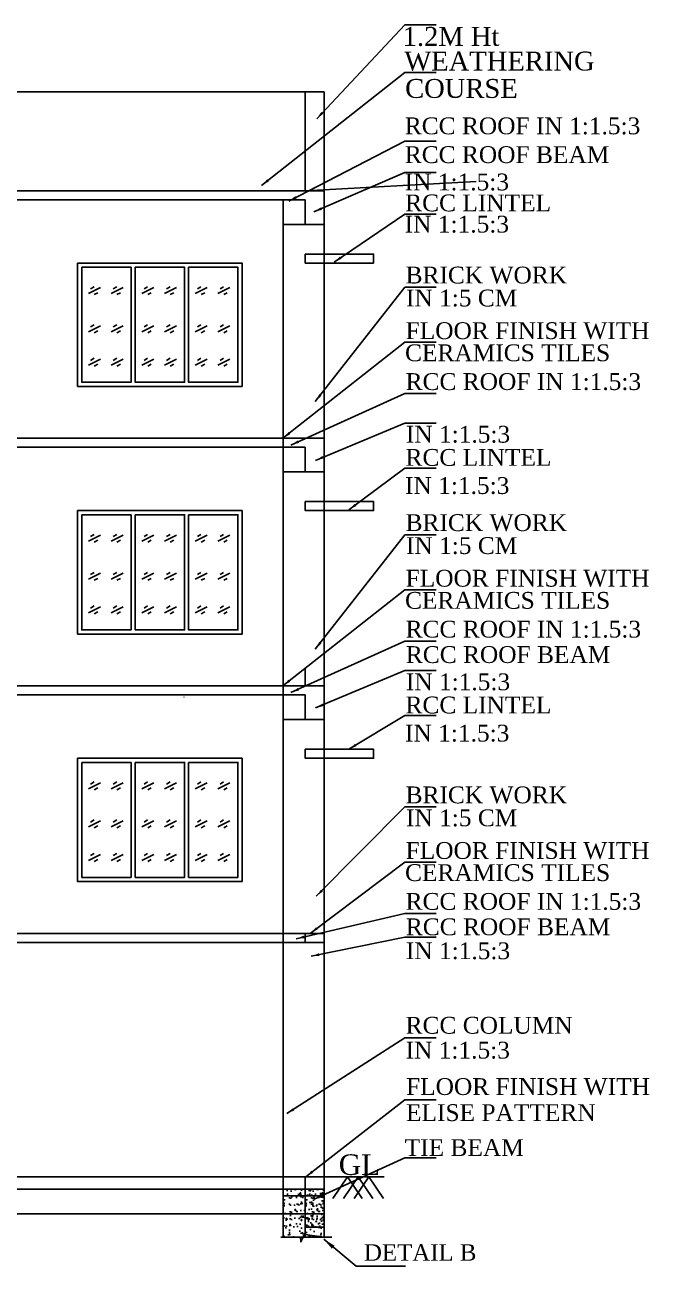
# Model space of a CAD drawing. Header units: metres. Extents: x 0 to 230, y 0 to 91.
# Drawn here: x 44.16 to 51.76, y 42.03 to 57.12 of the extents above; entities that cross this region are included whole.
import ezdxf
from ezdxf.enums import TextEntityAlignment as Align

# ---------------------------------------------------------------- set-up
doc = ezdxf.new("R2010")
doc.units = ezdxf.units.M
doc.header["$MEASUREMENT"] = 0
doc.styles.get("Standard").update_dxf_attribs({"font": 'times.ttf', "height": 0.25})
doc.styles.add('STYLE2', font='times.ttf')
doc.dimstyles.new('Copy of ISO-25', dxfattribs={"dimscale": 0, "dimtxt": 0.23, "dimasz": 0.1, "dimexe": 1.25, "dimexo": 0.625, "dimgap": 0.11, "dimtad": 0, "dimtih": 1, "dimtoh": 1, "dimzin": 1, "dimdsep": 46, "dimtxsty": 'STYLE2', "dimblk": 'OBLIQUE', "dimcen": 0, "dimse1": 1, "dimse2": 1, "dimclrd": 1, "dimclrt": 3, "dimadec": 0, "dimazin": 2, "dimtfac": 1, "dimtix": 1, "dimtofl": 0, "dimtmove": 0, "dimatfit": 3, "dimfxl": 0, "dimtolj": 1, "dimarcsym": 0})
doc.dimstyles.new('ISO-25', dxfattribs={"dimscale": 0, "dimtxt": 0.25, "dimasz": 0.15, "dimexe": 1.25, "dimexo": 0.625, "dimgap": 0, "dimtad": 0, "dimtih": 1, "dimtoh": 1, "dimzin": 1, "dimdsep": 46, "dimtxsty": 'Standard', "dimblk": 'OBLIQUE', "dimcen": 0, "dimse1": 1, "dimse2": 1, "dimclrd": 1, "dimclrt": 3, "dimadec": 0, "dimazin": 2, "dimtfac": 1, "dimtix": 1, "dimtofl": 0, "dimtmove": 0, "dimatfit": 3, "dimfxl": 0, "dimtolj": 1, "dimarcsym": 0})

# ---------------------------------------------------------------- blocks, each defined once
blk = doc.blocks.new('_Oblique')
at = {"color": 0, "linetype": 'ByBlock', "lineweight": -2}
blk.add_line((-0.5, -0.5), (0.5, 0.5), dxfattribs=at)

msp = doc.modelspace()

# ---------------------------------------------------------------- hatches: boundary and pattern name
at = {"lineweight": -2}
h = msp.add_hatch(dxfattribs=at)
h.set_pattern_fill('AR-CONC', color=2, scale=0.025, style=0)
h.set_pattern_definition([(50, (-7454.9841, 1326.168), (0.1793150457, -0.0156880337), [0.01875, -0.20625]), (355, (-7454.9841, 1326.168), (-0.0346878334, 0.1880480334), [0.015, -0.165]), (100.4514, (-7454.96916, 1326.1667), (0.1446273454, 0.1723598855), [0.0159350475, -0.175285528]), (46.1842, (-7454.9841, 1326.218), (0.266810262, -0.0413797536), [0.028125, -0.309375]), (96.6356, (-7454.96187, 1326.21456), (0.233665676, 0.243529468), [0.023902572, -0.26292825]), (351.1842, (-7454.9841, 1326.218), (0.233665486, 0.24352965), [0.0225, -0.2475]), (21, (-7454.9591, 1326.2055), (0.149226763, -0.1006547227), [0.01875, -0.20625]), (326, (-7454.9591, 1326.2055), (0.060828833, 0.1812875113), [0.015, -0.165]), (71.4514, (-7454.94667, 1326.19712), (0.210055657, 0.080632624), [0.0159350475, -0.175285528]), (37.5, (-7454.984106, 1326.168005), (0.00303996383, 0.08322346346), [0, -0.163, 0, -0.1675, 0, -0.165625]), (7.5, (-7454.98411, 1326.168005), (0.0657673844, 0.098602928), [0, -0.0955, 0, -0.15925, 0, -0.063125]), (327.5, (-7455.039856, 1326.168005), (0.13345560904, -0.00563871793), [0, -0.0625, 0, -0.195, 0, -0.25875]), (317.5, (-7455.06486, 1326.168), (0.1457965423, 0.0250262456), [0, -0.08125, 0, -0.1295, 0, -0.18375])])
h.paths.add_polyline_path([(47.305, 42.968), (47.805, 42.968), (47.805, 42.385), (47.305, 42.385)])
h = msp.add_hatch(dxfattribs=at)
h.set_pattern_fill('AR-CONC', color=2, scale=0.025, style=0)
h.set_pattern_definition([(50, (-7454.7141, 1326.168), (0.1793150457, -0.0156880337), [0.01875, -0.20625]), (355, (-7454.7141, 1326.168), (-0.0346878334, 0.1880480334), [0.015, -0.165]), (100.4514, (-7454.69916, 1326.1667), (0.1446273454, 0.1723598855), [0.0159350475, -0.175285528]), (46.1842, (-7454.7141, 1326.218), (0.266810262, -0.0413797536), [0.028125, -0.309375]), (96.6356, (-7454.69187, 1326.21456), (0.233665676, 0.243529468), [0.023902572, -0.26292825]), (351.1842, (-7454.7141, 1326.218), (0.233665486, 0.24352965), [0.0225, -0.2475]), (21, (-7454.6891, 1326.2055), (0.149226763, -0.1006547227), [0.01875, -0.20625]), (326, (-7454.6891, 1326.2055), (0.060828833, 0.1812875113), [0.015, -0.165]), (71.4514, (-7454.67667, 1326.19712), (0.210055657, 0.080632624), [0.0159350475, -0.175285528]), (37.5, (-7454.714106, 1326.168005), (0.00303996383, 0.08322346346), [0, -0.163, 0, -0.1675, 0, -0.165625]), (7.5, (-7454.71411, 1326.168005), (0.0657673844, 0.098602928), [0, -0.0955, 0, -0.15925, 0, -0.063125]), (327.5, (-7454.769856, 1326.168005), (0.13345560904, -0.00563871793), [0, -0.0625, 0, -0.195, 0, -0.25875]), (317.5, (-7454.79486, 1326.168), (0.1457965423, 0.0250262456), [0, -0.08125, 0, -0.1295, 0, -0.18375])])
h.paths.add_polyline_path([(47.575, 42.968), (47.805, 42.968), (47.805, 42.505), (47.575, 42.505)])
h = msp.add_hatch(dxfattribs=at)
h.set_pattern_fill('AR-CONC', color=2, scale=0.025, style=0)
h.set_pattern_definition([(50, (-7454.98419, 1326.168), (0.1793150457, -0.0156880337), [0.01875, -0.20625]), (355, (-7454.98419, 1326.168), (-0.0346878334, 0.1880480334), [0.015, -0.165]), (100.4514, (-7454.96924, 1326.1667), (0.1446273454, 0.1723598855), [0.0159350475, -0.175285528]), (46.1842, (-7454.98419, 1326.218), (0.266810262, -0.0413797536), [0.028125, -0.309375]), (96.6356, (-7454.96195, 1326.21456), (0.233665676, 0.243529468), [0.023902572, -0.26292825]), (351.1842, (-7454.9842, 1326.218), (0.233665486, 0.24352965), [0.0225, -0.2475]), (21, (-7454.95919, 1326.2055), (0.149226763, -0.1006547227), [0.01875, -0.20625]), (326, (-7454.95919, 1326.2055), (0.060828833, 0.1812875113), [0.015, -0.165]), (71.4514, (-7454.94675, 1326.19712), (0.210055657, 0.080632624), [0.0159350475, -0.175285528]), (37.5, (-7454.98419, 1326.168005), (0.00303996383, 0.08322346346), [0, -0.163, 0, -0.1675, 0, -0.165625]), (7.5, (-7454.98419, 1326.168005), (0.0657673844, 0.098602928), [0, -0.0955, 0, -0.15925, 0, -0.063125]), (327.5, (-7455.03994, 1326.168005), (0.13345560904, -0.00563871793), [0, -0.0625, 0, -0.195, 0, -0.25875]), (317.5, (-7455.06494, 1326.168), (0.1457965423, 0.0250262456), [0, -0.08125, 0, -0.1295, 0, -0.18375])])
h.paths.add_polyline_path([(47.575, 42.968), (47.805, 42.968), (47.805, 42.385), (47.575, 42.418)])

# ---------------------------------------------------------------- linework, layer by layer
at = {"color": 7}
for p, q in [((47.805, 56.308), (38.058, 56.308)), ((47.575, 55.108), (47.575, 56.308)), ((47.805, 42.385), (47.805, 56.308)), ((47.805, 55.108), (38.058, 55.108)), ((47.575, 54.998), (38.288, 54.998)), ((47.305, 42.385), (47.305, 54.998)), ((47.575, 54.698), (47.575, 54.998)), ((47.805, 54.698), (47.305, 54.698)), ((47.575, 54.228), (47.575, 54.338)), ((47.805, 52.098), (38.058, 52.098)), ((47.575, 51.988), (38.288, 51.988)), ((47.575, 51.688), (47.575, 51.988)), ((47.805, 51.688), (47.305, 51.688)), ((47.575, 51.218), (47.575, 51.328)), ((47.575, 49.088), (47.575, 49.303)), ((47.805, 49.088), (38.058, 49.088)), ((47.575, 48.978), (38.288, 48.978)), ((47.575, 48.678), (47.575, 48.978)), ((47.805, 48.678), (47.305, 48.678)), ((47.575, 48.208), (47.575, 48.318)), ((47.805, 46.078), (38.058, 46.078)), ((47.575, 45.968), (47.575, 46.078)), ((47.805, 45.968), (43.252, 45.968)), ((47.805, 42.385), (47.805, 45.968)), ((47.805, 42.385), (47.805, 45.968)), ((48.535, 43.118), (36.359, 43.118)), ((47.575, 42.385), (47.575, 43.118)), ((47.805, 42.968), (38.288, 42.968)), ((47.805, 42.668), (38.058, 42.668))]:
    msp.add_line(p, q, dxfattribs=at)
at = {"color": 85}
msp.add_line((49.652, 55.219), (47.575, 55.108), dxfattribs=at)
at = {"color": 30, "lineweight": -3}
for p, q in [((44.936, 53.856), (45.082, 53.929)), ((44.963, 53.914), (45.005, 53.94)), ((45.211, 53.856), (45.357, 53.929)), ((45.237, 53.914), (45.28, 53.94)), ((45.586, 53.856), (45.732, 53.929)), ((45.613, 53.914), (45.655, 53.94)), ((45.861, 53.856), (46.007, 53.929)), ((45.887, 53.914), (45.93, 53.94)), ((46.236, 53.856), (46.382, 53.929)), ((46.263, 53.914), (46.305, 53.94)), ((46.511, 53.856), (46.657, 53.929)), ((46.537, 53.914), (46.58, 53.94)), ((45.007, 53.844), (45.051, 53.868)), ((45.282, 53.844), (45.325, 53.868)), ((45.657, 53.844), (45.701, 53.868)), ((45.932, 53.844), (45.975, 53.868)), ((46.307, 53.844), (46.351, 53.868)), ((46.582, 53.844), (46.625, 53.868)), ((44.936, 53.393), (45.082, 53.466)), ((44.963, 53.451), (45.005, 53.477)), ((45.211, 53.393), (45.357, 53.466)), ((45.237, 53.451), (45.28, 53.477)), ((45.586, 53.393), (45.732, 53.466)), ((45.613, 53.451), (45.655, 53.477)), ((45.861, 53.393), (46.007, 53.466)), ((45.887, 53.451), (45.93, 53.477)), ((46.236, 53.393), (46.382, 53.466)), ((46.263, 53.451), (46.305, 53.477)), ((46.511, 53.393), (46.657, 53.466)), ((46.537, 53.451), (46.58, 53.477)), ((45.007, 53.381), (45.051, 53.405)), ((45.282, 53.381), (45.325, 53.405)), ((45.657, 53.381), (45.701, 53.405)), ((45.932, 53.381), (45.975, 53.405)), ((46.307, 53.381), (46.351, 53.405)), ((46.582, 53.381), (46.625, 53.405)), ((44.936, 52.986), (45.082, 53.059)), ((44.963, 53.044), (45.005, 53.071)), ((45.007, 52.974), (45.051, 52.998)), ((45.211, 52.986), (45.357, 53.059)), ((45.237, 53.044), (45.28, 53.071)), ((45.282, 52.974), (45.325, 52.998)), ((45.586, 52.986), (45.732, 53.059)), ((45.613, 53.044), (45.655, 53.071)), ((45.657, 52.974), (45.701, 52.998)), ((45.861, 52.986), (46.007, 53.059)), ((45.887, 53.044), (45.93, 53.071)), ((45.932, 52.974), (45.975, 52.998)), ((46.236, 52.986), (46.382, 53.059)), ((46.263, 53.044), (46.305, 53.071)), ((46.307, 52.974), (46.351, 52.998)), ((46.511, 52.986), (46.657, 53.059)), ((46.537, 53.044), (46.58, 53.071)), ((46.582, 52.974), (46.625, 52.998)), ((44.936, 50.846), (45.082, 50.919)), ((44.963, 50.904), (45.005, 50.93)), ((45.211, 50.846), (45.357, 50.919)), ((45.237, 50.904), (45.28, 50.93)), ((45.586, 50.846), (45.732, 50.919)), ((45.613, 50.904), (45.655, 50.93)), ((45.861, 50.846), (46.007, 50.919)), ((45.887, 50.904), (45.93, 50.93)), ((46.236, 50.846), (46.382, 50.919)), ((46.263, 50.904), (46.305, 50.93)), ((46.511, 50.846), (46.657, 50.919)), ((46.537, 50.904), (46.58, 50.93)), ((45.007, 50.834), (45.051, 50.858)), ((45.282, 50.834), (45.325, 50.858)), ((45.657, 50.834), (45.701, 50.858)), ((45.932, 50.834), (45.975, 50.858)), ((46.307, 50.834), (46.351, 50.858)), ((46.582, 50.834), (46.625, 50.858)), ((44.936, 50.383), (45.082, 50.456)), ((44.963, 50.441), (45.005, 50.467)), ((45.211, 50.383), (45.357, 50.456)), ((45.237, 50.441), (45.28, 50.467)), ((45.586, 50.383), (45.732, 50.456)), ((45.613, 50.441), (45.655, 50.467)), ((45.861, 50.383), (46.007, 50.456)), ((45.887, 50.441), (45.93, 50.467)), ((46.236, 50.383), (46.382, 50.456)), ((46.263, 50.441), (46.305, 50.467)), ((46.511, 50.383), (46.657, 50.456)), ((46.537, 50.441), (46.58, 50.467)), ((45.007, 50.371), (45.051, 50.395)), ((45.282, 50.371), (45.325, 50.395)), ((45.657, 50.371), (45.701, 50.395)), ((45.932, 50.371), (45.975, 50.395)), ((46.307, 50.371), (46.351, 50.395)), ((46.582, 50.371), (46.625, 50.395)), ((44.936, 49.976), (45.082, 50.049)), ((44.963, 50.034), (45.005, 50.061)), ((45.007, 49.964), (45.051, 49.988)), ((45.211, 49.976), (45.357, 50.049)), ((45.237, 50.034), (45.28, 50.061)), ((45.282, 49.964), (45.325, 49.988)), ((45.586, 49.976), (45.732, 50.049)), ((45.613, 50.034), (45.655, 50.061)), ((45.657, 49.964), (45.701, 49.988)), ((45.861, 49.976), (46.007, 50.049)), ((45.887, 50.034), (45.93, 50.061)), ((45.932, 49.964), (45.975, 49.988)), ((46.236, 49.976), (46.382, 50.049)), ((46.263, 50.034), (46.305, 50.061)), ((46.307, 49.964), (46.351, 49.988)), ((46.511, 49.976), (46.657, 50.049)), ((46.537, 50.034), (46.58, 50.061)), ((46.582, 49.964), (46.625, 49.988)), ((44.936, 47.836), (45.082, 47.909)), ((44.963, 47.894), (45.005, 47.92)), ((45.007, 47.824), (45.051, 47.848)), ((45.211, 47.836), (45.357, 47.909)), ((45.237, 47.894), (45.28, 47.92)), ((45.282, 47.824), (45.325, 47.848)), ((45.586, 47.836), (45.732, 47.909)), ((45.613, 47.894), (45.655, 47.92)), ((45.657, 47.824), (45.701, 47.848)), ((45.861, 47.836), (46.007, 47.909)), ((45.887, 47.894), (45.93, 47.92)), ((45.932, 47.824), (45.975, 47.848)), ((46.236, 47.836), (46.382, 47.909)), ((46.263, 47.894), (46.305, 47.92)), ((46.307, 47.824), (46.351, 47.848)), ((46.511, 47.836), (46.657, 47.909)), ((46.537, 47.894), (46.58, 47.92)), ((46.582, 47.824), (46.625, 47.848)), ((44.936, 47.373), (45.082, 47.446)), ((44.963, 47.431), (45.005, 47.457)), ((45.211, 47.373), (45.357, 47.446)), ((45.237, 47.431), (45.28, 47.457)), ((45.586, 47.373), (45.732, 47.446)), ((45.613, 47.431), (45.655, 47.457)), ((45.861, 47.373), (46.007, 47.446)), ((45.887, 47.431), (45.93, 47.457)), ((46.236, 47.373), (46.382, 47.446)), ((46.263, 47.431), (46.305, 47.457)), ((46.511, 47.373), (46.657, 47.446)), ((46.537, 47.431), (46.58, 47.457)), ((45.007, 47.361), (45.051, 47.385)), ((45.282, 47.361), (45.325, 47.385)), ((45.657, 47.361), (45.701, 47.385)), ((45.932, 47.361), (45.975, 47.385)), ((46.307, 47.361), (46.351, 47.385)), ((46.582, 47.361), (46.625, 47.385)), ((44.936, 46.966), (45.082, 47.039)), ((44.963, 47.024), (45.005, 47.051)), ((45.007, 46.954), (45.051, 46.978)), ((45.211, 46.966), (45.357, 47.039)), ((45.237, 47.024), (45.28, 47.051)), ((45.282, 46.954), (45.325, 46.978)), ((45.586, 46.966), (45.732, 47.039)), ((45.613, 47.024), (45.655, 47.051)), ((45.657, 46.954), (45.701, 46.978)), ((45.861, 46.966), (46.007, 47.039)), ((45.887, 47.024), (45.93, 47.051)), ((45.932, 46.954), (45.975, 46.978)), ((46.236, 46.966), (46.382, 47.039)), ((46.263, 47.024), (46.305, 47.051)), ((46.307, 46.954), (46.351, 46.978)), ((46.511, 46.966), (46.657, 47.039)), ((46.537, 47.024), (46.58, 47.051)), ((46.582, 46.954), (46.625, 46.978))]:
    msp.add_line(p, q, dxfattribs=at)
at = {"color": 0}
for p, q in [((38.058, 49.088), (47.785, 49.088)), ((46.095, 48.951), (46.101, 48.951)), ((47.575, 48.951), (47.575, 48.678)), ((47.575, 48.318), (47.575, 48.208)), ((47.575, 46.078), (47.575, 45.968))]:
    msp.add_line(p, q, dxfattribs=at)
at = {"color": 7}
for points in [[(47.575, 54.338), (47.575, 54.228), (48.405, 54.228), (48.405, 54.338)], [(47.575, 51.328), (47.575, 51.218), (48.405, 51.218), (48.405, 51.328)], [(47.575, 48.318), (47.575, 48.208), (48.405, 48.208), (48.405, 48.318)]]:
    msp.add_lwpolyline(points, close=True, dxfattribs=at)
at = {"color": 30, "lineweight": -2}
for points in [[(44.805, 54.228), (46.805, 54.228), (46.805, 52.728), (44.805, 52.728)], [(44.855, 54.178), (45.455, 54.178), (45.455, 52.778), (44.855, 52.778)], [(45.505, 54.178), (46.105, 54.178), (46.105, 52.778), (45.505, 52.778)], [(46.155, 54.178), (46.755, 54.178), (46.755, 52.778), (46.155, 52.778)], [(44.805, 51.218), (46.805, 51.218), (46.805, 49.718), (44.805, 49.718)], [(44.855, 51.168), (45.455, 51.168), (45.455, 49.768), (44.855, 49.768)], [(45.505, 51.168), (46.105, 51.168), (46.105, 49.768), (45.505, 49.768)], [(46.155, 51.168), (46.755, 51.168), (46.755, 49.768), (46.155, 49.768)], [(44.805, 48.208), (46.805, 48.208), (46.805, 46.708), (44.805, 46.708)], [(44.855, 48.158), (45.455, 48.158), (45.455, 46.758), (44.855, 46.758)], [(45.505, 48.158), (46.105, 48.158), (46.105, 46.758), (45.505, 46.758)], [(46.155, 48.158), (46.755, 48.158), (46.755, 46.758), (46.155, 46.758)]]:
    msp.add_lwpolyline(points, close=True, dxfattribs=at)
msp.add_lwpolyline([(47.805, 43.118), (47.805, 42.888), (47.305, 42.888), (47.305, 43.118), (47.805, 43.118)], close=True)
at = {"color": 3, "lineweight": -3}
for points in [[(47.911, 42.854), (48.088, 43.118), (48.266, 42.854)], [(48.04, 42.854), (48.218, 43.118), (48.396, 42.854)], [(48.17, 42.854), (48.348, 43.118), (48.526, 42.854)]]:
    msp.add_lwpolyline(points, dxfattribs=at)
at = {"color": 0, "lineweight": -2}
for points in [[(47.305, 42.968), (47.805, 42.968), (47.805, 42.385), (47.305, 42.385)], [(47.575, 42.968), (47.805, 42.968), (47.805, 42.505), (47.575, 42.505)], [(47.575, 42.968), (47.805, 42.968), (47.805, 42.385), (47.575, 42.418)]]:
    msp.add_lwpolyline(points, close=True, dxfattribs=at)
at = {"lineweight": -2}
msp.add_lwpolyline([(47.276, 42.385), (47.518, 42.386), (47.521, 42.327), (47.572, 42.438), (47.572, 42.385), (47.896, 42.385)], dxfattribs=at)

# ---------------------------------------------------------------- texts
at = {"color": 85, "lineweight": -3, "style": 'STYLE2'}
for s, p in [('1.2M Ht', (48.759, 56.869)), ('WEATHERING', (48.779, 56.569)), ('COURSE', (48.789, 56.236))]:
    msp.add_text(s, height=0.23, dxfattribs=at).set_placement(p)
at = {"color": 85, "style": 'STYLE2'}
for s, height, p in [('RCC ROOF IN 1:1.5:3', 0.20444, (48.785, 55.794)), ('RCC ROOF BEAM ', 0.20444, (48.785, 55.444)), ('IN 1:1.5:3', 0.2044, (48.784, 55.112)), ('RCC LINTEL ', 0.20444, (48.79, 54.857)), (' IN 1:1.5:3', 0.20444, (48.707, 54.599)), ('BRICK WORK ', 0.20444, (48.795, 53.98)), (' IN 1:5 CM', 0.2044, (48.722, 53.701)), ('FLOOR FINISH WITH', 0.20444, (48.795, 53.304)), ('CERAMICS TILES', 0.20444, (48.788, 53.035)), ('RCC ROOF IN 1:1.5:3', 0.20444, (48.795, 52.685)), ('IN 1:1.5:3', 0.2044, (48.798, 52.045)), ('RCC LINTEL ', 0.20444, (48.794, 51.763)), (' IN 1:1.5:3', 0.20444, (48.711, 51.421)), ('BRICK WORK ', 0.20444, (48.795, 50.97)), (' IN 1:5 CM', 0.2044, (48.722, 50.691)), ('FLOOR FINISH WITH', 0.20444, (48.795, 50.294)), ('CERAMICS TILES', 0.20444, (48.788, 50.025)), ('RCC ROOF IN 1:1.5:3', 0.20444, (48.795, 49.675)), ('RCC ROOF BEAM ', 0.20444, (48.798, 49.366)), ('IN 1:1.5:3', 0.2044, (48.798, 49.035)), ('RCC LINTEL ', 0.20444, (48.794, 48.753)), (' IN 1:1.5:3', 0.20444, (48.711, 48.411)), ('BRICK WORK ', 0.20444, (48.795, 47.66)), (' IN 1:5 CM', 0.2044, (48.722, 47.381)), ('FLOOR FINISH WITH', 0.20444, (48.795, 46.984)), ('CERAMICS TILES', 0.20444, (48.788, 46.715)), ('RCC ROOF IN 1:1.5:3', 0.20444, (48.795, 46.365)), ('RCC ROOF BEAM ', 0.20444, (48.798, 46.056)), ('IN 1:1.5:3', 0.2044, (48.798, 45.765)), ('RCC COLUMN', 0.2044, (48.795, 44.859)), ('IN 1:1.5:3', 0.2044, (48.795, 44.557)), ('FLOOR FINISH WITH ', 0.20444, (48.8, 44.114)), ('ELISE PATTERN', 0.20444, (48.8, 43.797)), ('TIE BEAM', 0.2044, (48.784, 43.372))]:
    msp.add_text(s, height=height, dxfattribs=at).set_placement(p)
at = {"color": 85, "lineweight": -2}
msp.add_text('GL', height=0.25, dxfattribs=at).set_placement((48.233, 43.142), align=Align.CENTER)
msp.add_text('DETAIL B', height=0.2, dxfattribs=at).set_placement((48.289, 42.099))

# ---------------------------------------------------------------- leaders
for points in [[(47.713, 55.981), (48.785, 57.124), (49.165, 57.124)], [(47.042, 55.17), (48.785, 56.546), (49.165, 56.546)], [(47.373, 54.981), (48.785, 55.712), (49.165, 55.712)], [(47.677, 54.85), (48.785, 55.329), (49.165, 55.329)], [(47.924, 54.238), (48.785, 54.824), (49.165, 54.824)], [(47.696, 52.544), (48.785, 53.935), (49.165, 53.935)], [(47.302, 52.098), (48.785, 53.265), (49.165, 53.265)], [(47.4, 52.016), (48.785, 52.641), (49.165, 52.641)], [(47.698, 51.829), (48.785, 52.283), (49.165, 52.283)], [(48.105, 51.228), (48.785, 51.736), (49.165, 51.736)], [(47.696, 49.534), (48.785, 50.925), (49.165, 50.925)], [(47.302, 49.088), (48.785, 50.255), (49.165, 50.255)], [(47.4, 49.006), (48.785, 49.631), (49.165, 49.631)], [(47.698, 48.819), (48.785, 49.273), (49.165, 49.273)], [(48.105, 48.318), (48.785, 48.726), (49.165, 48.726)], [(47.708, 46.529), (48.785, 47.615), (49.165, 47.615)], [(47.634, 46.078), (48.785, 46.945), (49.165, 46.945)], [(47.464, 46.013), (48.785, 46.321), (49.165, 46.321)], [(47.646, 45.8), (48.785, 46.033), (49.165, 46.033)], [(47.35, 43.887), (48.785, 44.808), (49.165, 44.808)], [(47.581, 43.118), (48.785, 44.056), (49.165, 44.056)], [(47.684, 42.846), (48.785, 43.348), (49.165, 43.348)]]:
    msp.add_leader(points, dimstyle='Copy of ISO-25', override={"dimscale": 1}, dxfattribs=at)
at = {"color": 7, "lineweight": -2}
msp.add_leader([(47.799, 42.36), (48.192, 42.032), (48.792, 42.032)], dimstyle='ISO-25', override={"dimscale": 1}, dxfattribs=at)

doc.saveas('drawing.dxf')
